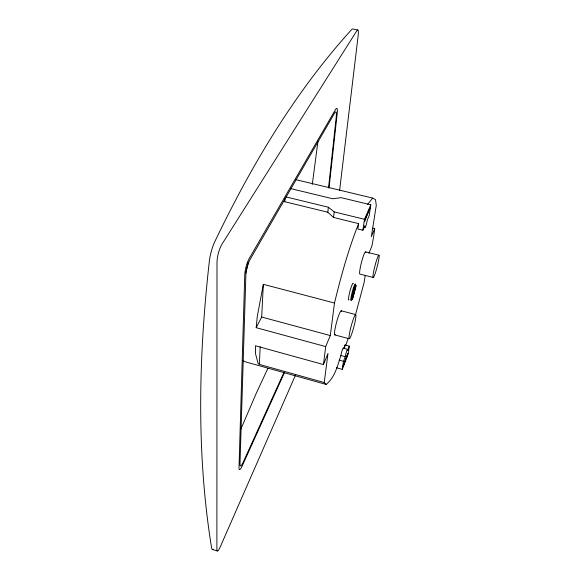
<?xml version="1.0" encoding="UTF-8"?>
<svg xmlns="http://www.w3.org/2000/svg" width="580" height="580" viewBox="0 0 580 580"><rect width="100%" height="100%" fill="white"/><g stroke="black" fill="none" stroke-linecap="round" stroke-linejoin="round"><path stroke-width="0.87" d="M343.353 348.769A4.48 0.515 -74.9 0 0 342.388 349.812A4.48 0.515 -74.9 0 0 340.91 355.518C337.567 365.726 334.928 377.312 326.134 384.438L324.227 382.553L259.325 364.399L260.217 346.637M325.706 346.601L256.193 327.678L261.696 317.043L263.342 284.323L334.493 303.021L330.296 335.544L325.706 346.601L323.451 364.552L255.388 345.767L255.577 353.945L258.158 363.595L259.325 364.399M290.805 188.623L332.637 198.737L341.156 197.671L370.816 204.82L369.17 215.666L367.314 219.965A5.176 0.652 -76 0 1 365.443 226.954A5.176 0.652 -76 0 1 364.798 225.787L362.877 230.224L357.86 228.984L358.629 223.619L333.551 217.457L327.816 212.244L284.802 201.717L285.026 198.374M256.193 327.678L257.266 316.492L263.342 284.323M328.526 187.819L336.269 116.653A9.28 1.725 -77.6 0 0 334.674 112.926L250.183 259.318A11.506 2.82 -75.5 0 0 245.869 275.152L240.004 464.087A9.418 1.769 -73 0 0 243.063 462.521L284.135 372.026M329.048 187.971L337.219 113.209A9.476 1.754 -77.6 0 0 335.61 109.359L249.19 258.564A11.803 2.914 -75.5 0 0 244.76 274.804L239.004 467.719A9.621 1.805 -73 0 0 242.136 466.066L284.613 372.316M327.816 212.244L328.367 207.234L286.005 196.91M333.551 217.457L334.196 211.896L328.367 207.234M339.619 190.327L358.15 35.742A9.664 1.704 -78.5 0 0 356.867 30.704L222.067 244.042A13.456 3.784 -75.6 0 0 216.993 262.573L216.884 549.55A9.896 1.776 -72 0 0 220.378 546.614L295.474 375.173M312.301 184.331L317.927 141.542M324.227 382.553L327.983 353.466L323.451 364.552M372.969 228.121L374.724 228.549L373.672 236.459L371.947 245.898L368.916 253.308M344.68 347.384L345.027 344.984L349.334 346.151L348.109 354.192L342.301 369.373L336.306 367.72M342.301 369.373L343.49 361.325L345.267 356.707A4.48 0.493 -74.9 0 1 346.898 350.574A4.48 0.493 -74.9 0 1 347.601 350.639L349.334 346.151M362.877 230.224L364.494 219.298L370.816 204.82M365.212 275.464L364.088 282.576L355.446 314.954M245.587 273.463L248.378 262.08M334.493 303.021C341.033 276.145 348.399 249.349 358.629 223.619M351.284 299.178L354.938 285.258L356.069 285.606L352.423 299.49L351.284 299.178L352.423 299.49M351.509 299.251L354.938 285.258M352.205 299.418L356.069 285.606M348.203 338.365L345.615 345.724M343.57 348.718L345.027 344.984M240.954 428.903L256.505 392.725L267.902 368.358M374.724 228.549L371.33 236.72L376.282 205.363L375.507 199.694L372.693 198.077L295.88 179.669M367.372 204.61L372.693 198.077M357.896 30.037L352.937 29.015A9.577 2.088 -71.7 0 0 351.603 29.616C294.654 92.35 251.075 165.989 214.585 242.121A13.355 2.204 -74.9 0 0 209.851 257.694L209.423 260.594C198.643 355.852 196.2 452.965 211.591 547.846L211.917 548.948A9.809 2.182 -78.8 0 0 213.027 549.202M334.196 211.896L364.494 219.298M365.704 251.901L379.03 255.243A11.535 1.175 -75.6 0 1 375.303 273.122A11.535 1.175 -75.6 0 1 373.846 270.628A11.535 1.175 -75.6 0 1 379.03 255.243M373.114 277.45L359.788 274.05A11.506 1.356 -75.7 0 1 362.072 260.195A11.506 1.356 -75.7 0 1 365.864 252.655M341.308 310.793L355.714 314.599A12.528 1.392 -75.1 0 1 351.93 333.326A12.528 1.392 -75.1 0 1 349.762 332.137A12.528 1.392 -75.1 0 1 355.714 314.599M334.856 334.914L349.262 338.793M261.696 317.043L330.296 335.544M343.251 348.16L347.594 349.334M340.91 355.518L345.267 356.707M339.104 360.122L343.49 361.325M326.134 384.438L244.528 361.601L242.57 360.318M212.403 549.412L217.362 551M335.37 334.609A12.492 1.602 -75.1 0 1 336.552 322.284A12.492 1.602 -75.1 0 1 341.576 311.395M349.022 299.86A8.62 1.058 -75.4 0 1 350.008 290.964A8.62 1.058 -75.4 0 1 353.3 283.845M351.755 299.787A8.62 1.037 -75.4 0 1 351.11 297.098A8.62 1.037 -75.4 0 1 353.974 286.368A8.62 1.037 -75.4 0 1 355.583 285.447M355.417 286.919A8.62 1.037 -75.4 0 1 355.214 288.108M355.09 288.746A8.62 1.037 -75.4 0 1 352.292 298.599M284.802 201.717A7.634 5.22 1.6 0 1 283.569 201.325M364.82 219.972L364.588 221.538L369.873 208.38L364.82 219.972M343.237 365.48L343.07 366.618L347.899 353.329L343.237 365.48"/></g></svg>
